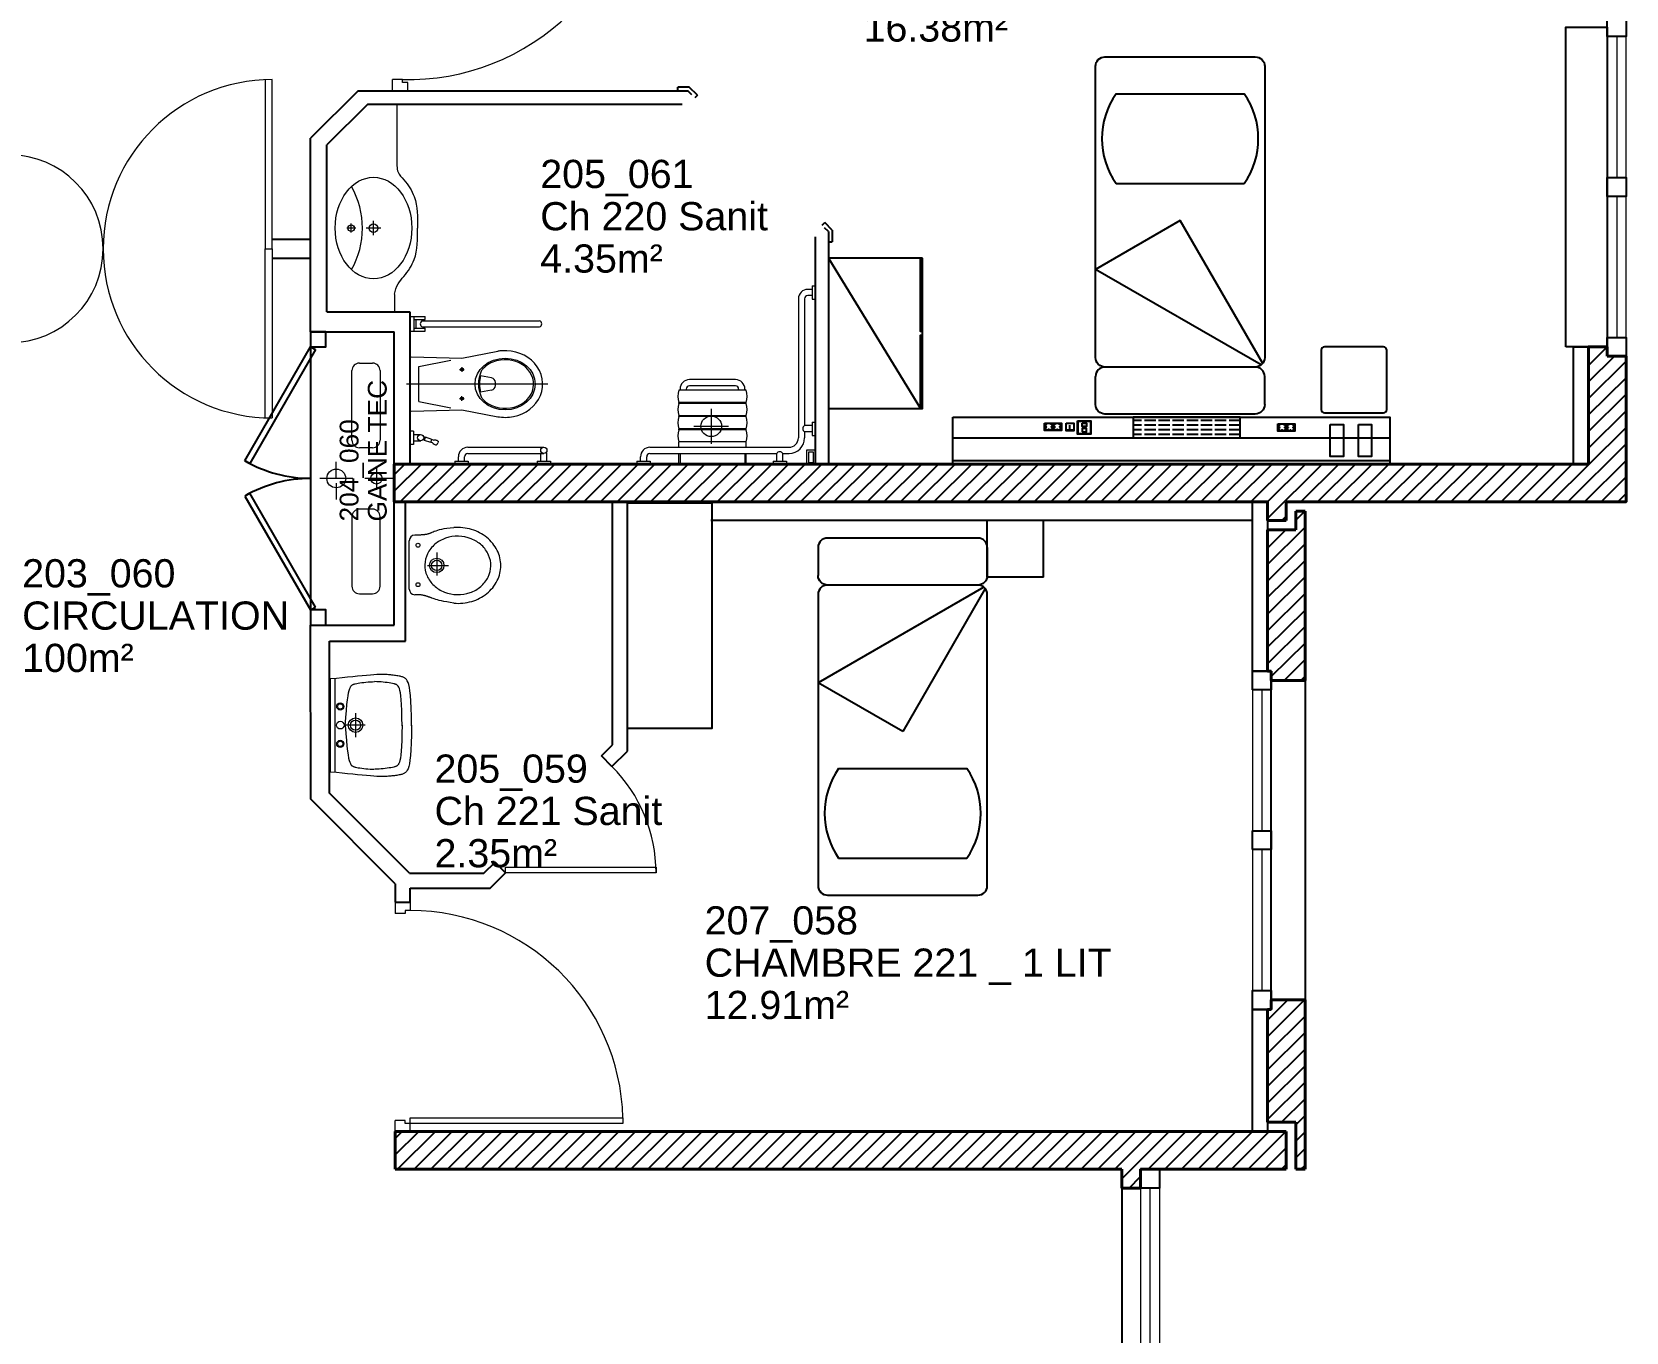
# Model space of a CAD drawing. Header units: millimetres. Extents: x -11 to 211, y -5 to 120.
# Drawn here: x 202.37 to 210.85, y 55.4 to 62.32 of the extents above; entities that cross this region are included whole.
import ezdxf

# ---------------------------------------------------------------- set-up
doc = ezdxf.new("R2010")
doc.units = ezdxf.units.MM
doc.header["$LTSCALE"] = 0.1
doc.header["$MEASUREMENT"] = 0
doc.linetypes.add('CONTINU', pattern=[0])
doc.layers.get('0').update_dxf_attribs({"linetype": 'CONTINUOUS'})
for name, color, linetype in [('400 Lits', 150, 'CONTINUOUS'), ('A_AGENC', 204, 'CONTINUOUS'), ('A_EQMP', 142, 'CONTINUOUS'), ('A_Etiqu_Gaine', 8, 'CONTINUOUS'), ('A_Etiqu_Gaine_ancien', 8, 'CONTINUOUS'), ('A_Etiqu_Gaine_code', 8, 'CONTINUOUS'), ('A_Etiqu_Local', 8, 'CONTINUOUS'), ('A_HACH_STRUC', 7, 'CONTINUOUS'), ('A_MUR_CLOIS', 7, 'CONTINU'), ('A_MURS_ALÈG', 7, 'CONTINU'), ('A_MURS_CLOI', 7, 'CONTINUOUS')]:
    doc.layers.add(name, color=color, linetype=linetype)
for name, color, linetype, lineweight in [('A_CHASS', 4, 'CONTINU', 0), ('A_MURS_STRU', 7, 'CONTINU', 40), ('A_PORT', 8, 'CONTINUOUS', 0), ('A_PORTE', 8, 'CONTINU', 0), ('A_SANI', 5, 'CONTINU', 0)]:
    doc.layers.add(name, color=color, linetype=linetype, lineweight=lineweight)
doc.styles.add('Attribut', font='arial.ttf')

# ---------------------------------------------------------------- blocks, each defined once
blk = doc.blocks.new('BROCA2-G918')
at = {"layer": '400 Lits', "linetype": 'Continuous'}
for p, q in [((63.799885, 15.704544), (63.349888, 15.444733)), ((64.238998, 14.94397), (63.799885, 15.704544)), ((64.231033, 14.936005), (63.349888, 15.444733)), ((63.349888, 14.725121), (63.349888, 14.875114)), ((64.19989, 14.925117), (63.399891, 14.925117)), ((64.249893, 14.725121), (64.249893, 14.875114))]:
    blk.add_line(p, q, dxfattribs=at)
for points in [[(63.349888, 14.974846), (63.349888, 16.525116, -0.414214), (63.399891, 16.575116), (64.19989, 16.575119, -0.414214), (64.24989, 16.525116), (64.249893, 14.974846)], [(64.249893, 14.975121, -0.414213), (64.19989, 14.925121), (63.399891, 14.925117, -0.414214), (63.349891, 14.975121)], [(64.249893, 14.875114, 0.414213), (64.19989, 14.925114), (63.399891, 14.925117, 0.414214), (63.349891, 14.875114)], [(64.249893, 14.725121, -0.414213), (64.19989, 14.675121), (63.399891, 14.675117, -0.414214), (63.349891, 14.725121)]]:
    blk.add_lwpolyline(points, format="xyb", dxfattribs=at)
blk = doc.blocks.new('BROCA2-G921')
at = {"layer": '400 Lits', "linetype": 'Continuous'}
for p, q in [((63.459099, 16.378384), (64.140678, 16.378384)), ((63.459099, 15.901279), (64.140678, 15.901279))]:
    blk.add_line(p, q, dxfattribs=at)
for start, end in [(145.007771, 214.992539), (325.007913, 34.991933)]:
    blk.add_arc((63.799889, 16.139832), 0.415985, start, end, dxfattribs=at)
blk = doc.blocks.new('BROCA2-G1075')
at = {"layer": '400 Lits', "linetype": 'Continuous'}
for p, q in [((61.599888, 14.225132), (61.599888, 14.075138)), ((62.499889, 14.225132), (62.499889, 14.075138)), ((62.481033, 14.014248), (61.599888, 13.50552)), ((62.44989, 14.025135), (61.649887, 14.025135)), ((62.489002, 14.006283), (62.049889, 13.245708)), ((62.049889, 13.245708), (61.599888, 13.50552))]:
    blk.add_line(p, q, dxfattribs=at)
for points in [[(62.499889, 14.225132, 0.414214), (62.44989, 14.275132), (61.649887, 14.275135, 0.414214), (61.599887, 14.225132)], [(62.499889, 14.075138, -0.414213), (62.44989, 14.025138), (61.649887, 14.025135, -0.414214), (61.599887, 14.075138)], [(62.499889, 13.975132, 0.414214), (62.44989, 14.025132), (61.649887, 14.025135, 0.414214), (61.599887, 13.975132)], [(61.599888, 13.975407), (61.599888, 12.425137, 0.414214), (61.649887, 12.375137), (62.44989, 12.375134, 0.414213), (62.49989, 12.425137), (62.499889, 13.975407)]]:
    blk.add_lwpolyline(points, format="xyb", dxfattribs=at)
blk = doc.blocks.new('BROCA2-G1076')
at = {"layer": '400 Lits', "linetype": 'Continuous'}
for p, q in [((61.709099, 13.048973), (62.390678, 13.048973)), ((61.709099, 12.571869), (62.390678, 12.571869))]:
    blk.add_line(p, q, dxfattribs=at)
for start, end in [(145.007771, 214.992539), (325.007913, 34.991933)]:
    blk.add_arc((62.049889, 12.810421), 0.415985, start, end, dxfattribs=at)
blk = doc.blocks.new('A_Etiqu_Local')
at = {"style": 'Attribut', "flags": 1}
for tag, p in [('CODE_HOPITAL', (-0.4463, 1.632)), ('CODE_SITE', (-0.4463, 1.407)), ('CODE_BATIMENT', (-0.4463, 1.182)), ('CODE_SECTEUR', (-0.4463, 0.957)), ('CODE_ETAGE', (-0.4463, 0.732)), ('NOM_NORMALISE', (-0.4463, -0.843)), ('SECTEUR_ACTIVITE', (-0.4463, -1.068)), ('SOUS_SECTEUR_ACTIVITE', (-0.4463, -1.293)), ('VOLUME', (-0.4463, -1.518)), ('SERVICE', (-0.4463, -1.743)), ('CODE_UG', (-0.4463, -1.968)), ('CODE_UA', (-0.4463, -2.193)), ('CODE_POLE', (-0.4463, -2.418)), ('OCCUPANT_EXTERNE', (-0.4463, -2.643)), ('DISPONIBILITE', (-0.4463, -2.868)), ('ACCES_HANDICAPES', (-0.4463, -3.093)), ('NATURE_SOL', (-0.4463, -3.318)), ('RISQUE_LABORATOIRE', (-0.4463, -3.543)), ('AMIANTE', (-0.4463, -3.768))]:
    blk.add_attdef(tag, p, '', height=0.15, dxfattribs=at)
at = {"layer": 'A_Etiqu_Local', "style": 'Attribut'}
for tag, p in [('CODE_PIECE', (-0.4463, 0.282)), ('NOM_USAGE', (-0.4463, 0.057)), ('SURFACE', (-0.4463, -0.168))]:
    blk.add_attdef(tag, p, '', height=0.15, dxfattribs=at)
blk = doc.blocks.new('A_Etiqu_Gaine')
at = {"style": 'Attribut', "flags": 1}
for tag, p in [('CODE_HOPITAL', (-0.4323, 0.8651)), ('CODE_SITE', (-0.4323, 0.7151)), ('CODE_BATIMENT', (-0.4323, 0.5651)), ('CODE_SECTEUR', (-0.4323, 0.4151)), ('CODE_ETAGE', (-0.4323, 0.2651)), ('NOM_NORMALISE', (-0.4323, -0.3349)), ('SECTEUR_ACTIVITE', (-0.4323, -0.4849)), ('SOUS_SECTEUR_ACTIVITE', (-0.4323, -0.6349)), ('SURFACE', (-0.4323, -0.7849)), ('CODE_UG', (-0.4323, -0.9349)), ('CODE_POLE', (-0.4323, -1.0849)), ('AMIANTE', (-0.4323, -1.2349))]:
    blk.add_attdef(tag, p, '', height=0.1, dxfattribs=at)
at = {"layer": 'A_Etiqu_Gaine', "style": 'Attribut'}
blk.add_attdef('NOM_USAGE', (-0.4323, -0.1849), '', height=0.1, dxfattribs=at)
at = {"layer": 'A_Etiqu_Gaine_ancien', "style": 'Attribut'}
blk.add_attdef('CODE_PIECE_ANCIEN', (-0.4323, 0.1151), '', height=0.1, dxfattribs=at)
at = {"layer": 'A_Etiqu_Gaine_code', "style": 'Attribut'}
blk.add_attdef('CODE_PIECE', (-0.4323, -0.0349), '', height=0.1, dxfattribs=at)

msp = doc.modelspace()

# ---------------------------------------------------------------- hatches: boundary and pattern name
at = {"layer": 'A_EQMP'}
h = msp.add_hatch(dxfattribs=at)
h.set_pattern_fill('ACAD_ISO02W100', color=8, scale=0.005, style=0)
h.set_pattern_definition([(360, (205.136093, 60.605956), (-3e-18, -0.025), [0.06, -0.015])])
h.paths.add_polyline_path([(208.7956, 60.1618), (208.2256, 60.1618), (208.2256, 60.2718), (208.7956, 60.2718)])
at = {"layer": 'A_HACH_STRUC'}
h = msp.add_hatch(dxfattribs=at)
h.set_pattern_fill('ANSI31', color=8, scale=0.5, angle=359.76959, style=0)
h.set_pattern_definition([(44.7696, (204.31449, 59.721655), (-0.0440161, 0.04437154), [])])
h.paths.add_polyline_path([(204.2941, 60.0213), (204.2941, 59.8213), (208.9409, 59.8213), (208.941, 59.7191), (209.0409, 59.7217), (209.0409, 59.8213), (210.8491, 59.8213), (210.8491, 60.5962), (210.7491, 60.5962), (210.7491, 60.6461), (210.6491, 60.6461), (210.6491, 60.0213)])
h = msp.add_hatch(dxfattribs=at)
h.set_pattern_fill('ANSI31', color=8, scale=0.5, angle=359.76959, style=0)
h.set_pattern_definition([(44.7696, (208.940946, 58.8713), (-0.044016, 0.0443715), [])])
h.paths.add_polyline_path([(209.1409, 59.4785), (209.1409, 59.7717), (209.0909, 59.7717), (209.0909, 59.6717), (208.9409, 59.6717), (208.9409, 58.9213), (208.961, 58.9213), (208.961, 58.8713), (209.1409, 58.8713)])
h = msp.add_hatch(dxfattribs=at)
h.set_pattern_fill('ANSI31', color=8, scale=0.5, angle=359.76959, style=0)
h.set_pattern_definition([(44.7696, (208.940946, 56.27093), (-0.044016, 0.0443715), [])])
h.paths.add_polyline_path([(209.1409, 57.1713), (208.961, 57.1713), (208.961, 57.1213), (208.9409, 57.1213), (208.9409, 56.5209), (209.0909, 56.5209), (209.0909, 56.2709), (209.1409, 56.2709), (209.1409, 56.7141)])
h = msp.add_hatch(dxfattribs=at)
h.set_pattern_fill('ANSI31', color=8, scale=0.5, angle=359.76959, style=0)
h.set_pattern_definition([(44.7696, (204.299546, 56.170927), (-0.0440161, 0.04437154), [])])
h.paths.add_polyline_path([(209.0409, 56.4709), (204.2995, 56.4709), (204.2995, 56.2709), (208.1655, 56.2709), (208.1655, 56.1709), (208.2655, 56.1709), (208.2655, 56.2709), (208.3655, 56.2709), (209.0409, 56.2709)])

# ---------------------------------------------------------------- linework, layer by layer
at = {"layer": 'A_AGENC', "color": 8, "linetype": 'Continuous'}
for p, q in [((203.4995, 60.0397), (203.8495, 60.6459)), ((203.8755, 60.6309), (203.5255, 60.0247)), ((203.8495, 60.6459), (203.8495, 59.2459)), ((203.8495, 60.6459), (203.8755, 60.6309)), ((203.5255, 60.0247), (203.4995, 60.0397)), ((203.5255, 59.8671), (203.4995, 59.8521)), ((203.4995, 59.8521), (203.8495, 59.2459)), ((203.8755, 59.2609), (203.5255, 59.8671)), ((203.8495, 59.2459), (203.8755, 59.2609))]:
    msp.add_line(p, q, dxfattribs=at)
for points in [[(203.8495, 60.6459), (203.9295, 60.6459), (203.9295, 60.7259), (203.8495, 60.7259)], [(203.8495, 59.1659), (203.9295, 59.1659), (203.9295, 59.2459), (203.8495, 59.2459)]]:
    msp.add_lwpolyline(points, close=True, dxfattribs=at)
for centre, start, end in [((203.8495, 60.6459), 239.99998, 269.99997), ((203.8495, 59.2459), 89.99999, 119.99999)]:
    msp.add_arc(centre, 0.7, start, end, dxfattribs=at)
at = {"layer": 'A_CHASS', "color": 8, "linetype": 'Continuous'}
for p, q in [((210.7491, 62.2962), (210.7491, 60.6962)), ((210.7991, 62.2962), (210.7991, 61.5462)), ((210.8491, 60.6962), (210.8491, 62.2962)), ((210.7991, 61.4462), (210.7991, 60.6962)), ((208.861, 58.8213), (208.8609, 57.2213)), ((208.9109, 58.8213), (208.9109, 58.0713)), ((208.961, 57.2213), (208.961, 58.8213)), ((208.9109, 57.9713), (208.9109, 57.2213)), ((208.2655, 56.1709), (208.2655, 54.6709)), ((208.3155, 56.1709), (208.3155, 54.7709)), ((208.3655, 56.1709), (208.3655, 54.7709))]:
    msp.add_line(p, q, dxfattribs=at)
at = {"layer": 'A_EQMP', "color": 8}
for p, q in [((206.6051, 61.1178), (207.0951, 60.3178)), ((207.7993, 60.2002), (207.7993, 60.2402)), ((209.0411, 60.1968), (209.0411, 60.2368)), ((207.2667, 60.1618), (209.5923, 60.1618)), ((207.8733, 60.2051), (207.9067, 60.2051)), ((207.2667, 60.0417), (209.5923, 60.0417))]:
    msp.add_line(p, q, dxfattribs=at)
at = {"layer": 'A_EQMP', "color": 8, "linetype": 'Continuous'}
for p, q in [((208.861, 59.7213), (205.9795, 59.7213)), ((207.4494, 59.4212), (207.4494, 59.7213)), ((207.7494, 59.4212), (207.7494, 59.7213)), ((207.7494, 59.4212), (207.4494, 59.4212))]:
    msp.add_line(p, q, dxfattribs=at)
at = {"layer": 'A_EQMP', "color": 8}
for points in [[(207.1051, 61.1178), (206.6051, 61.1178), (206.6051, 60.3178), (207.1051, 60.3178)], [(207.2667, 60.2713), (209.5923, 60.2713), (209.5923, 60.0213), (207.2667, 60.0213)], [(207.7543, 60.2402), (207.8443, 60.2402), (207.8443, 60.2002), (207.7543, 60.2002)], [(207.8695, 60.2394), (207.9095, 60.2394), (207.9095, 60.1994), (207.8695, 60.1994)], [(207.9306, 60.2518), (208.0006, 60.2518), (208.0006, 60.1818), (207.9306, 60.1818)], [(207.9326, 60.2498), (207.9986, 60.2498), (207.9986, 60.1838), (207.9326, 60.1838)], [(207.9543, 60.2396), (207.977, 60.2396), (207.977, 60.2223), (207.9543, 60.2223)], [(208.9961, 60.2368), (209.0861, 60.2368), (209.0861, 60.1968), (208.9961, 60.1968)], [(209.2751, 60.2318), (209.3451, 60.2318), (209.3451, 60.0618), (209.2751, 60.0618)], [(209.4251, 60.2318), (209.4951, 60.2318), (209.4951, 60.0618), (209.4251, 60.0618)], [(207.9543, 60.194), (207.977, 60.194), (207.977, 60.2113), (207.9543, 60.2113)]]:
    msp.add_lwpolyline(points, close=True, dxfattribs=at)
for points in [[(207.1051, 60.7278), (207.0951, 60.7278), (207.0951, 61.1178)], [(207.0951, 60.3178), (207.0951, 60.7078), (207.1051, 60.7078)], [(207.8893, 60.2051), (207.8893, 60.2299)], [(208.7956, 60.1618), (208.7956, 60.2718), (208.2256, 60.2718), (208.2256, 60.1618)]]:
    msp.add_lwpolyline(points, dxfattribs=at)
msp.add_lwpolyline([(209.2437, 60.2951), (209.5584, 60.2951, 0.414214), (209.576, 60.3127), (209.576, 60.6275, 0.414214), (209.5584, 60.6451), (209.2437, 60.6451, 0.414214), (209.226, 60.6275), (209.226, 60.3127, 0.414214)], format="xyb", close=True, dxfattribs=at)
at = {"layer": 'A_EQMP', "color": 8, "linetype": 'Continuous'}
msp.add_lwpolyline([(205.5349, 59.8159), (205.9849, 59.8159), (205.9849, 58.6159), (205.5349, 58.6159)], close=True, dxfattribs=at)
at = {"layer": 'A_EQMP', "color": 8}
for centre, radius in [((207.7768, 60.2202), 0.02), ((207.8218, 60.2202), 0.02), ((209.0186, 60.2168), 0.02), ((209.0636, 60.2168), 0.02), ((207.7651, 60.2202), 0.000725), ((207.7766, 60.2067), 0.000725), ((207.7902, 60.2202), 0.000725), ((207.8101, 60.2202), 0.000725), ((207.8216, 60.2067), 0.000725), ((207.8352, 60.2202), 0.000725), ((209.0068, 60.2168), 0.000725), ((209.0183, 60.2033), 0.000725), ((209.032, 60.2168), 0.000725), ((209.0518, 60.2168), 0.000725), ((209.0633, 60.2033), 0.000725), ((209.077, 60.2168), 0.000725)]:
    msp.add_circle(centre, radius, dxfattribs=at)
at = {"layer": 'A_MUR_CLOIS', "color": 8, "linetype": 'Continuous'}
for p, q in [((205.8643, 62.0275), (205.8025, 62.0275)), ((205.8025, 62.0075), (205.8025, 62.0275)), ((205.908, 61.9838), (205.8643, 62.0275)), ((204.1018, 62.0075), (203.8495, 61.7552)), ((204.1532, 61.9375), (203.9364, 61.7207)), ((204.1018, 62.0075), (205.856, 62.0075)), ((204.1532, 61.9375), (205.827, 61.9375)), ((205.8769, 61.9867), (205.856, 62.0075)), ((205.908, 61.9838), (205.8939, 61.9696)), ((203.8495, 60.7259), (203.8495, 61.7552)), ((203.9364, 60.8315), (203.9364, 61.7207)), ((206.5709, 61.2926), (206.585, 61.3068)), ((206.6048, 61.2587), (206.584, 61.2796)), ((206.6248, 61.267), (206.585, 61.3068)), ((206.6048, 61.2587), (206.6048, 60.0213)), ((206.6248, 61.267), (206.6248, 61.2052)), ((206.5348, 61.2304), (206.5348, 60.0213)), ((206.6048, 61.2052), (206.6248, 61.2052)), ((203.9364, 60.8315), (204.3795, 60.8315)), ((203.8495, 60.7259), (204.2941, 60.7259)), ((204.2941, 59.1659), (204.2941, 60.7259)), ((204.3545, 59.0805), (204.3545, 59.8213)), ((205.4549, 58.5287), (205.4549, 59.8159)), ((205.5349, 58.4955), (205.5349, 59.8159)), ((203.8498, 58.2391), (203.8495, 59.1659)), ((203.8495, 59.1659), (204.2941, 59.1659)), ((203.9495, 59.0805), (204.3545, 59.0805)), ((203.9498, 58.2709), (203.9495, 59.0805)), ((205.3962, 58.47), (205.4549, 58.5287)), ((205.4528, 58.4134), (205.3962, 58.47)), ((205.4528, 58.4134), (205.5349, 58.4955)), ((204.2998, 57.7891), (203.8498, 58.2391)), ((204.3752, 57.8455), (203.9498, 58.2709)), ((204.7718, 57.8455), (204.8305, 57.9043)), ((204.8871, 57.8477), (204.8305, 57.9043)), ((204.3752, 57.8455), (204.7718, 57.8455)), ((204.8049, 57.7655), (204.8871, 57.8477)), ((204.3795, 57.7655), (204.8049, 57.7655))]:
    msp.add_line(p, q, dxfattribs=at)
at = {"layer": 'A_MUR_CLOIS', "color": 8}
for p, q in [((204.2998, 57.7891), (204.2995, 57.6907)), ((204.2995, 57.6907), (204.3795, 57.6907)), ((204.3795, 57.6907), (204.3795, 57.7655))]:
    msp.add_line(p, q, dxfattribs=at)
at = {"layer": 'A_MUR_CLOIS', "color": 8, "linetype": 'Continuous'}
for points in [[(210.7491, 62.2962), (210.7491, 62.3962), (210.8491, 62.3962), (210.8491, 62.2962)], [(210.7491, 61.4462), (210.7491, 61.5462), (210.8491, 61.5462), (210.8491, 61.4462)], [(210.7491, 60.5962), (210.7491, 60.6962), (210.8491, 60.6962), (210.8491, 60.5962)], [(208.861, 58.8213), (208.861, 58.9213), (208.961, 58.9213), (208.961, 58.8213)], [(208.861, 57.9713), (208.861, 58.0713), (208.961, 58.0713), (208.961, 57.9713)], [(208.8609, 57.1213), (208.8609, 57.2213), (208.961, 57.2213), (208.961, 57.1213)], [(208.2655, 56.1709), (208.2655, 56.2709), (208.3655, 56.2709), (208.3655, 56.1709)]]:
    msp.add_lwpolyline(points, close=True, dxfattribs=at)
msp.add_lwpolyline([(206.5348, 60.021), (204.3795, 60.0213), (204.3795, 60.8304)], dxfattribs=at)
at = {"layer": 'A_MUR_CLOIS', "color": 8}
for points in [[(210.5691, 60.6461), (210.6491, 60.6461), (210.6491, 60.0216), (210.5691, 60.0216)], [(208.861, 59.8213), (208.9409, 59.8213), (208.9409, 58.9213), (208.861, 58.9213)], [(208.861, 56.4709), (208.861, 57.1213), (208.9409, 57.1213), (208.9409, 56.4709)]]:
    msp.add_lwpolyline(points, close=True, dxfattribs=at)
at = {"layer": 'A_MURS_ALÈG', "color": 8, "ltscale": 200}
msp.add_line((208.1655, 56.1709), (208.1655, 54.7709), dxfattribs=at)
for points in [[(210.5291, 60.6462), (210.5291, 62.3462), (210.7491, 62.3462), (210.7491, 60.6462)], [(208.961, 57.1713), (208.961, 58.8713), (209.1409, 58.8713), (209.1409, 57.1713)]]:
    msp.add_lwpolyline(points, close=True, dxfattribs=at)
at = {"layer": 'A_MURS_CLOI', "color": 8}
for p, q in [((203.8499, 61.2161), (203.6453, 61.216)), ((203.8499, 61.1161), (203.6453, 61.1161))]:
    msp.add_line(p, q, dxfattribs=at)
at = {"layer": 'A_MURS_STRU', "color": 8}
for p, q in [((210.7491, 60.5962), (210.7491, 60.6461)), ((210.8491, 60.5962), (210.7491, 60.5962)), ((204.2941, 60.0213), (204.2941, 59.8213)), ((204.2941, 60.0213), (210.6491, 60.0213)), ((208.9409, 58.9213), (208.961, 58.9213)), ((208.961, 58.9213), (208.961, 58.8713)), ((208.9409, 57.1213), (208.961, 57.1213)), ((208.961, 57.1213), (208.961, 57.1713)), ((208.1655, 56.2709), (208.1655, 56.1709))]:
    msp.add_line(p, q, dxfattribs=at)
at = {"layer": 'A_MURS_STRU', "color": 8, "linetype": 'Continuous'}
for p, q in [((208.9409, 59.7217), (208.9409, 59.8213)), ((209.0409, 59.7217), (209.0409, 59.8213)), ((209.0409, 59.7217), (208.9409, 59.7217)), ((209.0909, 59.7717), (209.1409, 59.7717)), ((209.0909, 59.6717), (209.0909, 59.7717)), ((209.0909, 59.6717), (208.9409, 59.6717)), ((208.9409, 58.9213), (208.9409, 59.6717)), ((208.9409, 57.1213), (208.9409, 56.5209)), ((209.1409, 57.1713), (209.1409, 56.2709)), ((209.0909, 56.5209), (208.9409, 56.5209)), ((209.0909, 56.5209), (209.0909, 56.2709)), ((204.2995, 56.4709), (209.0409, 56.4709)), ((204.2995, 56.4709), (204.2995, 56.2709)), ((209.0409, 56.2709), (209.0409, 56.4709)), ((204.2995, 56.2709), (208.1655, 56.2709)), ((208.2655, 56.1709), (208.2655, 56.2709)), ((208.2655, 56.2709), (209.0409, 56.2709)), ((209.0909, 56.2709), (209.1409, 56.2709)), ((208.1655, 56.1709), (208.2655, 56.1709))]:
    msp.add_line(p, q, dxfattribs=at)
for points in [[(210.8491, 60.5962), (210.8491, 59.8213), (209.0409, 59.8213)], [(210.7491, 60.6461), (210.6491, 60.6461), (210.6491, 60.0213)], [(208.9409, 59.8213), (204.2941, 59.8213)], [(209.1409, 59.7717), (209.1409, 58.8713), (208.961, 58.8713)], [(209.1409, 57.1713), (208.961, 57.1713)]]:
    msp.add_lwpolyline(points, dxfattribs=at)
at = {"layer": 'A_PORT', "color": 8}
for p, q in [((203.6067, 62.0673), (203.6067, 61.1673)), ((203.6453, 61.1673), (203.6453, 62.0673)), ((203.6067, 60.2673), (203.6067, 61.1673)), ((203.6067, 61.1673), (203.6453, 61.1673)), ((203.6453, 61.1673), (203.6453, 60.2673))]:
    msp.add_line(p, q, dxfattribs=at)
for centre, radius, start, end in [((203.6453, 61.1673), 0.9, 90, 179.99999), ((202.2453, 61.1673), 0.5, 0.00001, 90), ((202.2453, 61.1673), 0.5, 270, 359.99999), ((203.6453, 61.1673), 0.9, 180.00001, 270)]:
    msp.add_arc(centre, radius, start, end, dxfattribs=at)
at = {"layer": 'A_PORTE', "color": 8, "linetype": 'Continuous'}
for p, q in [((204.3379, 62.0674), (204.2857, 62.0674)), ((204.2857, 62.0075), (204.2857, 62.0674)), ((204.3379, 62.0514), (204.3379, 62.0674)), ((204.3657, 62.0514), (204.3379, 62.0514)), ((204.3657, 62.0075), (204.3657, 62.0514)), ((204.286, 62.0075), (204.3657, 62.0075)), ((204.2995, 57.6907), (204.3795, 57.6907)), ((204.2995, 57.6907), (204.2995, 57.6308)), ((204.3795, 57.6907), (204.3795, 57.6468)), ((204.3518, 57.6308), (204.2995, 57.6308)), ((204.3795, 57.6468), (204.3518, 57.6468)), ((204.3518, 57.6468), (204.3518, 57.6308)), ((204.3518, 56.5308), (204.2995, 56.5308)), ((204.2995, 56.4709), (204.2995, 56.5308)), ((204.3518, 56.5148), (204.3518, 56.5308)), ((205.5111, 56.5148), (204.3518, 56.5148)), ((204.3795, 56.5448), (205.5111, 56.5448)), ((204.3795, 56.4709), (204.3795, 56.5448)), ((205.5111, 56.5448), (205.5111, 56.5148)), ((204.2995, 56.4709), (204.3795, 56.4709))]:
    msp.add_line(p, q, dxfattribs=at)
msp.add_lwpolyline([(204.8871, 57.8777), (205.6871, 57.8777), (205.6871, 57.8477), (204.8871, 57.8477)], close=True, dxfattribs=at)
at = {"layer": 'A_PORTE', "color": 8}
for centre, radius, start, end in [((204.3657, 63.297), 1.23, 268.70574, 0), ((204.3795, 56.5148), 1.132, 1.51862, 90)]:
    msp.add_arc(centre, radius, start, end, dxfattribs=at)
at = {"layer": 'A_PORTE', "color": 8, "linetype": 'Continuous'}
msp.add_arc((204.8871, 57.8477), 0.8, 0.00002, 45.00004, dxfattribs=at)
at = {"layer": 'A_SANI', "color": 8}
for p, q in [((204.308, 61.9375), (204.308, 61.6087)), ((204.0896, 61.2776), (204.0418, 61.2776)), ((204.0657, 61.2537), (204.0657, 61.3015)), ((204.2222, 61.2776), (204.1457, 61.2776)), ((204.184, 61.2393), (204.184, 61.3158)), ((206.518, 60.9515), (206.4948, 60.9515)), ((206.518, 60.9185), (206.4948, 60.9185)), ((206.518, 60.9703), (206.5348, 60.9703)), ((206.518, 60.9703), (206.518, 60.8996)), ((206.4448, 60.9015), (206.4448, 60.1613)), ((206.4778, 60.9015), (206.4778, 60.2268)), ((206.518, 60.8996), (206.5348, 60.8996)), ((204.3795, 60.8069), (204.459, 60.8069)), ((204.4006, 60.7289), (204.4006, 60.8069)), ((204.4006, 60.7911), (204.459, 60.7911)), ((204.4006, 60.7448), (204.459, 60.7448)), ((204.4116, 60.7448), (204.4116, 60.7911)), ((204.4515, 60.7844), (204.4515, 60.7911)), ((204.4515, 60.7448), (204.4515, 60.7514)), ((204.459, 60.7911), (204.459, 60.8069)), ((204.459, 60.7289), (204.459, 60.7448)), ((204.3795, 60.7289), (204.459, 60.7289)), ((204.3842, 60.593), (204.6542, 60.5855)), ((204.4249, 60.5412), (204.5948, 60.5754)), ((204.6542, 60.5855), (204.8447, 60.622)), ((204.4249, 60.3549), (204.4249, 60.5412)), ((204.6422, 60.5255), (204.6662, 60.5255)), ((204.6542, 60.5375), (204.6542, 60.5135)), ((204.8116, 60.4812), (204.7535, 60.4909)), ((205.112, 60.448), (204.3598, 60.448)), ((204.8116, 60.4149), (204.7533, 60.4052)), ((204.8325, 60.4396), (204.8325, 60.4565)), ((204.4249, 60.3549), (204.5948, 60.3207)), ((204.6422, 60.3705), (204.6662, 60.3705)), ((204.6542, 60.3585), (204.6542, 60.3825)), ((205.9809, 60.3152), (205.9809, 60.1306)), ((204.3842, 60.303), (204.6542, 60.3105)), ((204.6542, 60.3105), (204.8447, 60.2741)), ((206.518, 60.2456), (206.518, 60.1749)), ((206.518, 60.2456), (206.5348, 60.2456)), ((206.5348, 60.2456), (206.5348, 60.1749)), ((204.3963, 60.1977), (204.3795, 60.1977)), ((204.3795, 60.127), (204.3795, 60.1977)), ((204.3963, 60.1977), (204.3963, 60.127)), ((204.3963, 60.1788), (204.4344, 60.1788)), ((204.3963, 60.1458), (204.4365, 60.1458)), ((204.4559, 60.1485), (204.4468, 60.1514)), ((204.4606, 60.1634), (204.4503, 60.1667)), ((204.4555, 60.1473), (204.461, 60.1645)), ((204.4895, 60.1364), (204.4555, 60.1473)), ((204.495, 60.1536), (204.461, 60.1645)), ((204.4895, 60.1364), (204.495, 60.1536)), ((204.5025, 60.15), (204.4946, 60.1525)), ((205.8887, 60.2229), (206.0732, 60.2229)), ((206.518, 60.2268), (206.4778, 60.2268)), ((206.4778, 60.1938), (206.4778, 60.1613)), ((206.518, 60.1938), (206.4778, 60.1938)), ((206.518, 60.1749), (206.5348, 60.1749)), ((204.3963, 60.127), (204.3795, 60.127)), ((204.4977, 60.1351), (204.4899, 60.1376)), ((204.6355, 60.0379), (204.6355, 60.0612)), ((204.6685, 60.0379), (204.6685, 60.0612)), ((204.6855, 60.1112), (205.0901, 60.1112)), ((204.6855, 60.0782), (205.0901, 60.0782)), ((205.0736, 60.0379), (205.0736, 60.0782)), ((205.1066, 60.0379), (205.1066, 60.0782)), ((205.6046, 60.038), (205.6046, 60.0613)), ((205.6376, 60.038), (205.6376, 60.0613)), ((205.6546, 60.1113), (206.3948, 60.1113)), ((205.6546, 60.0783), (206.3293, 60.0783)), ((206.3293, 60.038), (206.3293, 60.0783)), ((206.3623, 60.038), (206.3623, 60.0783)), ((206.3623, 60.0783), (206.3948, 60.0783)), ((206.5348, 60.0963), (206.4879, 60.0963)), ((206.4879, 60.0963), (206.4879, 60.0213)), ((206.5248, 60.0863), (206.4979, 60.0863)), ((206.4979, 60.0863), (206.4979, 60.0313)), ((206.5248, 60.0313), (206.5248, 60.0863)), ((206.5348, 60.0213), (206.5348, 60.0963)), ((204.6167, 60.0379), (204.6167, 60.0212)), ((204.6167, 60.0379), (204.6874, 60.0379)), ((204.6874, 60.0379), (204.6874, 60.0212)), ((205.0548, 60.0379), (205.1255, 60.0379)), ((205.0548, 60.0379), (205.0548, 60.0212)), ((205.0548, 60.0212), (205.1255, 60.0212)), ((205.1255, 60.0379), (205.1255, 60.0212)), ((205.5857, 60.038), (205.6564, 60.038)), ((205.5857, 60.038), (205.5857, 60.0213)), ((205.6564, 60.038), (205.6564, 60.0213)), ((206.3104, 60.038), (206.3104, 60.0213)), ((206.3104, 60.038), (206.3811, 60.038)), ((206.3104, 60.0213), (206.3811, 60.0213)), ((206.3811, 60.038), (206.3811, 60.0213)), ((206.4979, 60.0313), (206.5248, 60.0313))]:
    msp.add_line(p, q, dxfattribs=at)
at = {"layer": 'A_SANI', "color": 8, "linetype": 'Continuous'}
for p, q in [((204.2948, 60.9247), (204.2948, 60.8315)), ((204.0691, 60.1492), (204.0691, 60.5192)), ((204.1091, 60.5592), (204.1791, 60.5592)), ((204.2191, 60.5192), (204.2191, 60.1492)), ((204.1791, 60.1092), (204.1091, 60.1092)), ((203.9858, 59.9458), (203.9858, 60.0337)), ((204.1995, 60.0073), (204.1995, 59.8843)), ((204.0736, 59.9458), (203.8979, 59.9458)), ((203.9858, 59.9208), (203.9858, 59.8329)), ((204.2861, 59.9458), (204.138, 59.9458)), ((204.0691, 59.7424), (204.0691, 59.3724)), ((204.1791, 59.7824), (204.1091, 59.7824)), ((204.2191, 59.3724), (204.2191, 59.7424)), ((204.4065, 59.6442), (204.4033, 59.6441)), ((204.3745, 59.3569), (204.3745, 59.6141)), ((204.5202, 59.5515), (204.5202, 59.4294)), ((204.4714, 59.4831), (204.5837, 59.4831)), ((204.1091, 59.3324), (204.1791, 59.3324)), ((204.4065, 59.3268), (204.4033, 59.327)), ((203.9549, 58.3836), (203.9549, 58.8789)), ((203.9798, 58.3836), (203.9798, 58.8789)), ((204.0455, 58.768), (204.0484, 58.7887)), ((204.0484, 58.7887), (204.0514, 58.8052)), ((204.0514, 58.8052), (204.0544, 58.8179)), ((204.0544, 58.8179), (204.0575, 58.8276)), ((204.0575, 58.8276), (204.0607, 58.8349)), ((204.0607, 58.8349), (204.064, 58.8403)), ((204.064, 58.8403), (204.0658, 58.8425)), ((204.0658, 58.8425), (204.0675, 58.8444)), ((204.0675, 58.8444), (204.0694, 58.8461)), ((204.0694, 58.8461), (204.0714, 58.8476)), ((204.0714, 58.8476), (204.0735, 58.8488)), ((204.0735, 58.8488), (204.0758, 58.85)), ((204.0758, 58.85), (204.0782, 58.851)), ((204.0782, 58.851), (204.0809, 58.8519)), ((204.0809, 58.8519), (204.0839, 58.8527)), ((204.0839, 58.8527), (204.0871, 58.8535)), ((204.0871, 58.8535), (204.0944, 58.8551)), ((204.0944, 58.8551), (204.1028, 58.8567)), ((204.1028, 58.8567), (204.112, 58.8582)), ((204.112, 58.8582), (204.1221, 58.8596)), ((204.1221, 58.8596), (204.1327, 58.8609)), ((204.1327, 58.8609), (204.1438, 58.862)), ((204.1438, 58.862), (204.1552, 58.863)), ((204.1552, 58.863), (204.1667, 58.8639)), ((204.1667, 58.8639), (204.1782, 58.8645)), ((204.1782, 58.8645), (204.1896, 58.8649)), ((204.2009, 58.8645), (204.1895, 58.8649)), ((204.2124, 58.8639), (204.2009, 58.8645)), ((204.2239, 58.863), (204.2124, 58.8639)), ((204.2353, 58.862), (204.2239, 58.863)), ((204.2464, 58.8609), (204.2353, 58.862)), ((204.257, 58.8596), (204.2464, 58.8609)), ((204.267, 58.8582), (204.257, 58.8596)), ((204.2763, 58.8567), (204.267, 58.8582)), ((204.2847, 58.8551), (204.2763, 58.8567)), ((204.292, 58.8535), (204.2847, 58.8551)), ((204.2952, 58.8527), (204.292, 58.8535)), ((204.2981, 58.8519), (204.2952, 58.8527)), ((204.3008, 58.851), (204.2981, 58.8519)), ((204.3033, 58.85), (204.3008, 58.851)), ((204.3056, 58.8488), (204.3033, 58.85)), ((204.3077, 58.8476), (204.3056, 58.8488)), ((204.3097, 58.8461), (204.3077, 58.8476)), ((204.3115, 58.8444), (204.3097, 58.8461)), ((204.3133, 58.8425), (204.3115, 58.8444)), ((204.315, 58.8403), (204.3133, 58.8425)), ((204.3183, 58.8349), (204.315, 58.8403)), ((204.3215, 58.8276), (204.3183, 58.8349)), ((204.3244, 58.8179), (204.3215, 58.8276)), ((204.3271, 58.8052), (204.3244, 58.8179)), ((204.3295, 58.7887), (204.3271, 58.8052)), ((204.3315, 58.768), (204.3295, 58.7887)), ((204.0367, 58.6741), (204.0397, 58.7113)), ((204.0397, 58.7113), (204.0426, 58.7424)), ((204.0426, 58.7424), (204.0455, 58.768)), ((204.3332, 58.7424), (204.3315, 58.768)), ((204.3345, 58.7113), (204.3332, 58.7424)), ((204.3354, 58.6741), (204.3345, 58.7113)), ((204.0338, 58.6301), (204.0367, 58.6741)), ((204.0338, 58.6335), (204.0367, 58.5895)), ((204.1395, 58.6332), (204.0374, 58.6332)), ((204.0885, 58.6964), (204.0885, 58.57)), ((204.3358, 58.6301), (204.3354, 58.6741)), ((204.3358, 58.6335), (204.3354, 58.5895)), ((204.0367, 58.5895), (204.0397, 58.5523)), ((204.0397, 58.5523), (204.0426, 58.5211)), ((204.3345, 58.5523), (204.3332, 58.5211)), ((204.3354, 58.5895), (204.3345, 58.5523)), ((204.0426, 58.5211), (204.0455, 58.4955)), ((204.0455, 58.4955), (204.0484, 58.4748)), ((204.0484, 58.4748), (204.0514, 58.4584)), ((204.0514, 58.4584), (204.0544, 58.4456)), ((204.3271, 58.4584), (204.3244, 58.4456)), ((204.3295, 58.4748), (204.3271, 58.4584)), ((204.3315, 58.4955), (204.3295, 58.4748)), ((204.3332, 58.5211), (204.3315, 58.4955)), ((204.0544, 58.4456), (204.0575, 58.4359)), ((204.0575, 58.4359), (204.0607, 58.4287)), ((204.0607, 58.4287), (204.064, 58.4232)), ((204.064, 58.4232), (204.0658, 58.421)), ((204.0658, 58.421), (204.0675, 58.4191)), ((204.0675, 58.4191), (204.0694, 58.4174)), ((204.0694, 58.4174), (204.0714, 58.416)), ((204.0714, 58.416), (204.0735, 58.4147)), ((204.0735, 58.4147), (204.0758, 58.4136)), ((204.0758, 58.4136), (204.0782, 58.4126)), ((204.0782, 58.4126), (204.0809, 58.4117)), ((204.0809, 58.4117), (204.0839, 58.4108)), ((204.0839, 58.4108), (204.0871, 58.41)), ((204.0871, 58.41), (204.0944, 58.4085)), ((204.0944, 58.4085), (204.1028, 58.4069)), ((204.1028, 58.4069), (204.112, 58.4054)), ((204.112, 58.4054), (204.1219, 58.404)), ((204.1219, 58.404), (204.1324, 58.4027)), ((204.1324, 58.4027), (204.1433, 58.4015)), ((204.1433, 58.4015), (204.1544, 58.4005)), ((204.1544, 58.4005), (204.1656, 58.3997)), ((204.1656, 58.3997), (204.1766, 58.3991)), ((204.1766, 58.3991), (204.1874, 58.3987)), ((204.2025, 58.3991), (204.1917, 58.3987)), ((204.2135, 58.3997), (204.2025, 58.3991)), ((204.2247, 58.4005), (204.2135, 58.3997)), ((204.2358, 58.4015), (204.2247, 58.4005)), ((204.2466, 58.4027), (204.2358, 58.4015)), ((204.2571, 58.404), (204.2466, 58.4027)), ((204.2671, 58.4054), (204.2571, 58.404)), ((204.2763, 58.4069), (204.2671, 58.4054)), ((204.2847, 58.4085), (204.2763, 58.4069)), ((204.292, 58.41), (204.2847, 58.4085)), ((204.2952, 58.4108), (204.292, 58.41)), ((204.2981, 58.4117), (204.2952, 58.4108)), ((204.3008, 58.4126), (204.2981, 58.4117)), ((204.3033, 58.4136), (204.3008, 58.4126)), ((204.3056, 58.4147), (204.3033, 58.4136)), ((204.3077, 58.416), (204.3056, 58.4147)), ((204.3097, 58.4174), (204.3077, 58.416)), ((204.3115, 58.4191), (204.3097, 58.4174)), ((204.3133, 58.421), (204.3115, 58.4191)), ((204.315, 58.4232), (204.3133, 58.421)), ((204.3183, 58.4287), (204.315, 58.4232)), ((204.3215, 58.4359), (204.3183, 58.4287)), ((204.3244, 58.4456), (204.3215, 58.4359))]:
    msp.add_line(p, q, dxfattribs=at)
at = {"layer": 'A_SANI', "color": 8, "ltscale": 0.5}
for p, q in [((204.4439, 60.7844), (205.0675, 60.7844)), ((204.4439, 60.7514), (205.0675, 60.7514)), ((206.1667, 60.4146), (205.8081, 60.4146)), ((205.8149, 60.4213), (205.8149, 60.4146)), ((205.8479, 60.4213), (205.8479, 60.4146)), ((206.1099, 60.4713), (205.8649, 60.4713)), ((206.1099, 60.4383), (205.8649, 60.4383)), ((206.1269, 60.4213), (206.1269, 60.4146)), ((206.1599, 60.4213), (206.1599, 60.4146)), ((206.1667, 60.3496), (205.8081, 60.3496)), ((205.8081, 60.3446), (205.8081, 60.3496)), ((206.1667, 60.3446), (205.8081, 60.3446)), ((206.1667, 60.3446), (206.1667, 60.3496)), ((206.1667, 60.2796), (205.8081, 60.2796)), ((205.8081, 60.2746), (205.8081, 60.2796)), ((206.1667, 60.2746), (205.8081, 60.2746)), ((206.1667, 60.2746), (206.1667, 60.2796)), ((206.1667, 60.2096), (205.8081, 60.2096)), ((205.8081, 60.2046), (205.8081, 60.2096)), ((206.1667, 60.2046), (205.8081, 60.2046)), ((206.1667, 60.2046), (206.1667, 60.2096)), ((206.1667, 60.1396), (205.8081, 60.1396)), ((205.8081, 60.1113), (205.8081, 60.1396)), ((205.8081, 60.0213), (205.8081, 60.0783)), ((205.8149, 60.0783), (205.8149, 60.0213)), ((206.1599, 60.0783), (206.1599, 60.0213)), ((206.1667, 60.1113), (206.1667, 60.1396)), ((206.1667, 60.0213), (206.1667, 60.0783))]:
    msp.add_line(p, q, dxfattribs=at)
at = {"layer": 'A_SANI', "color": 8, "linetype": 'Continuous'}
for points in [[(204.6106, 59.6833), (204.5912, 59.6816), (204.574, 59.6795), (204.5588, 59.6771), (204.5455, 59.6744), (204.5339, 59.6716), (204.5237, 59.6686), (204.5149, 59.6657), (204.5073, 59.6629), (204.5008, 59.6602), (204.495, 59.6578), (204.495, 59.6578), (204.4924, 59.6567), (204.49, 59.6557), (204.4876, 59.6547), (204.4854, 59.6538), (204.4833, 59.653), (204.4812, 59.6523), (204.4791, 59.6516), (204.4771, 59.6509), (204.475, 59.6503), (204.4729, 59.6497), (204.4729, 59.6497), (204.4708, 59.6492), (204.4686, 59.6487), (204.4664, 59.6482), (204.4642, 59.6478), (204.4619, 59.6474), (204.4596, 59.647), (204.4573, 59.6467), (204.455, 59.6464), (204.4528, 59.6461), (204.4505, 59.6459), (204.4505, 59.6459), (204.4461, 59.6454), (204.4418, 59.6451), (204.4375, 59.6448), (204.4332, 59.6446), (204.4289, 59.6444), (204.4246, 59.6443), (204.4203, 59.6443), (204.4158, 59.6442), (204.4112, 59.6442), (204.4065, 59.6442)], [(204.6106, 59.2829), (204.5912, 59.2858), (204.574, 59.2887), (204.5588, 59.2916), (204.5455, 59.2944), (204.5339, 59.2971), (204.5237, 59.2998), (204.5149, 59.3023), (204.5073, 59.3047), (204.5008, 59.3069), (204.495, 59.3089), (204.495, 59.3089), (204.4924, 59.3099), (204.49, 59.3108), (204.4876, 59.3117), (204.4854, 59.3125), (204.4833, 59.3133), (204.4812, 59.3141), (204.4791, 59.3149), (204.4771, 59.3156), (204.475, 59.3163), (204.4729, 59.3171), (204.4729, 59.3171), (204.4708, 59.3178), (204.4686, 59.3185), (204.4664, 59.3193), (204.4642, 59.32), (204.4619, 59.3206), (204.4596, 59.3213), (204.4573, 59.3219), (204.455, 59.3225), (204.4528, 59.3231), (204.4505, 59.3236), (204.4505, 59.3236), (204.4461, 59.3245), (204.4418, 59.3252), (204.4375, 59.3257), (204.4332, 59.3261), (204.4289, 59.3264), (204.4246, 59.3266), (204.4203, 59.3268), (204.4158, 59.3268), (204.4112, 59.3268), (204.4065, 59.3268)], [(204.3866, 58.6293), (204.3859, 58.6807), (204.3846, 58.7243), (204.3829, 58.7607), (204.3806, 58.7907), (204.378, 58.815), (204.3749, 58.8343), (204.3714, 58.8494), (204.3676, 58.8609), (204.3634, 58.8696), (204.3588, 58.8762), (204.3588, 58.8762), (204.3564, 58.8789), (204.3539, 58.8814), (204.3513, 58.8835), (204.3484, 58.8854), (204.3454, 58.8871), (204.342, 58.8886), (204.3383, 58.8899), (204.3343, 58.8911), (204.3299, 58.8923), (204.325, 58.8933), (204.325, 58.8933), (204.3197, 58.8944), (204.314, 58.8954), (204.3079, 58.8963), (204.3016, 58.8972), (204.2952, 58.8981), (204.2886, 58.8989), (204.2821, 58.8997), (204.2755, 58.9004), (204.2692, 58.901), (204.263, 58.9015), (204.263, 58.9015), (204.2571, 58.902), (204.2513, 58.9024), (204.2457, 58.9027), (204.2402, 58.9029), (204.2345, 58.903), (204.2287, 58.903), (204.2226, 58.903), (204.2163, 58.9028), (204.2095, 58.9025), (204.2021, 58.9021), (204.2021, 58.9021), (204.1858, 58.9011), (204.1672, 58.8996), (204.1465, 58.8978), (204.1239, 58.8957), (204.0995, 58.8933), (204.0733, 58.8907), (204.0457, 58.888), (204.0166, 58.885), (203.9863, 58.882), (203.9549, 58.8789)], [(204.3866, 58.6332), (204.3859, 58.5818), (204.3846, 58.5382), (204.3829, 58.5018), (204.3806, 58.4718), (204.378, 58.4475), (204.3749, 58.4282), (204.3714, 58.4131), (204.3676, 58.4016), (204.3634, 58.3929), (204.3588, 58.3863), (204.3588, 58.3863), (204.3564, 58.3836), (204.3539, 58.3811), (204.3513, 58.379), (204.3484, 58.3771), (204.3454, 58.3754), (204.342, 58.3739), (204.3383, 58.3726), (204.3343, 58.3714), (204.3299, 58.3702), (204.325, 58.3692), (204.325, 58.3692), (204.3197, 58.3681), (204.314, 58.3671), (204.3079, 58.3662), (204.3016, 58.3653), (204.2952, 58.3644), (204.2886, 58.3636), (204.2821, 58.3628), (204.2755, 58.3621), (204.2692, 58.3615), (204.263, 58.361), (204.263, 58.361), (204.2571, 58.3605), (204.2513, 58.3601), (204.2457, 58.3598), (204.2402, 58.3596), (204.2345, 58.3595), (204.2287, 58.3595), (204.2226, 58.3595), (204.2163, 58.3597), (204.2095, 58.36), (204.2021, 58.3604), (204.2021, 58.3604), (204.1858, 58.3614), (204.1672, 58.3629), (204.1465, 58.3647), (204.1239, 58.3668), (204.0995, 58.3692), (204.0733, 58.3718), (204.0457, 58.3745), (204.0166, 58.3775), (203.9863, 58.3805), (203.9549, 58.3836)]]:
    msp.add_lwpolyline(points, dxfattribs=at)
for points in [[(204.7965, 59.5382, 0.102556), (204.7591, 59.5903, 0.093461), (204.7037, 59.6248, 0.177232), (204.5673, 59.6277, 0.093461), (204.5105, 59.5954, 0.102556), (204.471, 59.5449, 0.222727), (204.4686, 59.428, 0.102556), (204.506, 59.3759, 0.093461), (204.5614, 59.3413, 0.177079), (204.6978, 59.3385, 0.093461), (204.7546, 59.3707, 0.102556), (204.7941, 59.4213, 0.222835), (204.7965, 59.5382)], [(204.6113, 59.2822, 0.092772), (204.7063, 59.2915, 0.098236), (204.7864, 59.3331, 0.108258), (204.8421, 59.402, 0.11669), (204.8611, 59.4821, 0.116228), (204.8422, 59.5622, 0.107322), (204.7864, 59.6316, 0.097518), (204.7062, 59.674, 0.092603), (204.6113, 59.6842, 0.094447)]]:
    msp.add_lwpolyline(points, format="xyb", dxfattribs=at)
at = {"layer": 'A_SANI', "color": 8}
for centre, radius in [((204.0657, 61.2776), 0.0175), ((204.184, 61.2776), 0.023), ((204.6542, 60.5255), 0.008), ((204.6542, 60.3705), 0.008), ((205.9809, 60.2229), 0.055), ((204.4344, 60.1623), 0.0165), ((205.0901, 60.0947), 0.0165)]:
    msp.add_circle(centre, radius, dxfattribs=at)
at = {"layer": 'A_SANI', "color": 8, "linetype": 'Continuous'}
for centre, radius in [((203.9858, 59.9458), 0.05), ((204.1995, 59.9458), 0.03), ((204.4206, 59.5905), 0.0105), ((204.5202, 59.4831), 0.0383), ((204.5202, 59.4831), 0.0276), ((204.4206, 59.3806), 0.0105), ((204.007, 58.7327), 0.0189), ((204.007, 58.7327), 0.0144), ((204.007, 58.6332), 0.0204), ((204.0885, 58.6332), 0.0387), ((204.0885, 58.6332), 0.0274), ((204.007, 58.5337), 0.0189), ((204.007, 58.5337), 0.0144)]:
    msp.add_circle(centre, radius, dxfattribs=at)
at = {"layer": 'A_SANI', "color": 8}
for centre, radius, start, end in [((203.6774, 61.2776), 0.4476, 330.42755, 29.57245), ((206.4948, 60.9015), 0.05, 90, 180), ((206.4948, 60.9015), 0.017, 90, 180), ((204.4505, 60.7679), 0.0178, 111.92878, 248.07122), ((204.9023, 60.4477), 0.1602, 154.72327, 205.2614), ((204.9078, 60.4477), 0.1602, 164.35123, 195.38551), ((204.8027, 60.4947), 0.05, 136.30834, 154.72327), ((204.8075, 60.4565), 0.025, 360, 80.48257), ((204.8075, 60.4396), 0.025, 279.51743, 360), ((204.8027, 60.4006), 0.05, 205.2614, 224.08403), ((206.487, 60.2103), 0.0189, 119.13506, 240.86494), ((204.6855, 60.0612), 0.05, 90, 180), ((204.6855, 60.0612), 0.017, 90, 180), ((205.0901, 60.069), 0.0189, 29.13506, 50.11187), ((205.6546, 60.0613), 0.05, 90, 180), ((205.6546, 60.0613), 0.017, 90, 180), ((206.3458, 60.0691), 0.0189, 29.13506, 150.86494)]:
    msp.add_arc(centre, radius, start, end, dxfattribs=at)
at = {"layer": 'A_SANI', "color": 8, "ltscale": 0.5}
for centre, radius, start, end in [((205.0622, 60.7679), 0.0173, 287.79386, 72.20614), ((205.9205, 60.3821), 0.1169, 163.86503, 196.13497), ((205.8649, 60.4213), 0.05, 90, 180), ((205.8649, 60.4213), 0.017, 90, 180), ((206.1099, 60.4213), 0.05, 0, 90), ((206.1099, 60.4213), 0.017, 0, 90), ((206.0544, 60.3821), 0.1169, 343.86503, 16.13497), ((205.9205, 60.3121), 0.1169, 163.86503, 196.13497), ((206.0544, 60.3121), 0.1169, 343.86503, 16.13497), ((205.9205, 60.2421), 0.1169, 163.86503, 196.13497), ((206.0544, 60.2421), 0.1169, 343.86503, 16.13497), ((205.9205, 60.1721), 0.1169, 163.86503, 196.13497), ((206.0544, 60.1721), 0.1169, 343.86503, 16.13497)]:
    msp.add_arc(centre, radius, start, end, dxfattribs=at)
at = {"layer": 'A_SANI', "color": 8, "linetype": 'Continuous'}
for centre, radius, start, end in [((204.1091, 60.5192), 0.04, 89.99996, 180.00004), ((204.1791, 60.5192), 0.04, 359.99924, 89.99933), ((204.1091, 60.1492), 0.04, 179.99934, 269.99923), ((204.1791, 60.1492), 0.04, 269.99924, 359.99933), ((206.3948, 60.1613), 0.083, 270, 0), ((206.3948, 60.1613), 0.05, 270, 0), ((204.1091, 59.7424), 0.04, 90.00067, 180.00076), ((204.1791, 59.7424), 0.04, 0.00067, 90.00076), ((204.4045, 59.6141), 0.03, 92.18352, 180.00001), ((204.1091, 59.3724), 0.04, 180.00006, 269.99994), ((204.1791, 59.3724), 0.04, 270.00067, 0.00076), ((204.4045, 59.3569), 0.03, 180.00001, 267.81647)]:
    msp.add_arc(centre, radius, start, end, dxfattribs=at)
at = {"layer": 'A_SANI', "color": 8}
msp.add_ellipse((204.184, 61.2776), major_axis=(0, -0.27), ratio=0.755556, dxfattribs=at)
msp.add_ellipse((204.8842, 60.448), major_axis=(0.16, 0), ratio=0.859387, start_param=3.141593, end_param=9.424778, dxfattribs=at)
for points in [[(204.308, 61.6087), (204.315, 61.5745), (204.345, 61.5345), (204.4006, 61.4447), (204.418, 61.2776)], [(204.2948, 60.9262), (204.315, 60.9807), (204.345, 61.0206), (204.4006, 61.1105), (204.418, 61.2776)], [(204.5025, 60.15), (204.5136, 60.1506), (204.5271, 60.1435), (204.5257, 60.1342)], [(204.4977, 60.1351), (204.5064, 60.1281), (204.5215, 60.126), (204.5258, 60.1343)]]:
    msp.add_spline(points, degree=3, dxfattribs=at)
for points, knots in [([(204.7667, 60.3658), (204.801, 60.3305), (204.859, 60.3122), (204.9668, 60.3296), (205.0135, 60.3657), (205.0455, 60.4546), (205.0308, 60.506), (204.9532, 60.5726), (204.8916, 60.5857), (204.8103, 60.564), (204.7852, 60.5488), (204.7665, 60.5293)], [0.692162, 0.692162, 0.692162, 0.692162, 1.75636, 1.75636, 2.841981, 2.841981, 3.927602, 3.927602, 5.013223, 5.013223, 5.598138, 5.598138, 5.598138, 5.598138]), ([(204.8447, 60.2741), (204.8712, 60.2695), (204.9005, 60.2693), (204.9917, 60.2877), (205.0482, 60.3296), (205.0954, 60.4432), (205.0825, 60.5118), (204.9995, 60.6048), (204.933, 60.6295), (204.8605, 60.6244), (204.8525, 60.6234), (204.8447, 60.622)], [1.357319, 1.357319, 1.357319, 1.357319, 1.801245, 1.801245, 2.798426, 2.798426, 3.795608, 3.795608, 4.792789, 4.792789, 4.916836, 4.916836, 4.916836, 4.916836])]:
    msp.add_open_spline(points, degree=3, knots=knots, dxfattribs=at)

# ---------------------------------------------------------------- block references
at = {"layer": 'A_EQMP', "color": 8}
for name, p in [('BROCA2-G918', (144.6762, 45.6132)), ('BROCA2-G921', (144.6762, 45.6132)), ('BROCA2-G1075', (144.9499, 45.3536)), ('BROCA2-G1076', (144.9499, 45.3536))]:
    msp.add_blockref(name, p, dxfattribs=at)
at = {"layer": 'A_Etiqu_Gaine', "color": 8, "rotation": 90}
msp.add_blockref('A_Etiqu_Gaine', (204.0691, 60.1492), dxfattribs=at).add_auto_attribs({'CODE_PIECE': '204_060', 'NOM_USAGE': 'GAINE TEC'})
at = {"layer": 'A_Etiqu_Local', "color": 8}
ref = msp.add_blockref('A_Etiqu_Local', (207.2379, 62.4375), dxfattribs=at)
ref.add_attrib('CODE_PIECE', '208_062', (206.7916, 62.7195), dxfattribs={"height": 0.15, "style": 'Attribut'})
ref.add_attrib('NOM_USAGE', 'CHAMBRE 220 _ 1 LIT', (206.7916, 62.4945), dxfattribs={"height": 0.15, "style": 'Attribut'})
ref.add_attrib('SURFACE', '16.38m²', (206.7916, 62.2695), dxfattribs={"height": 0.15, "style": 'Attribut'})
ref = msp.add_blockref('A_Etiqu_Local', (205.5175, 61.2086), dxfattribs=at)
ref.add_attrib('CODE_PIECE', '205_061', (205.0712, 61.4906), dxfattribs={"height": 0.15, "style": 'Attribut'})
ref.add_attrib('NOM_USAGE', 'Ch 220 Sanit', (205.0712, 61.2656), dxfattribs={"height": 0.15, "style": 'Attribut'})
ref.add_attrib('SURFACE', '4.35m²', (205.0712, 61.0406), dxfattribs={"height": 0.15, "style": 'Attribut'})
ref = msp.add_blockref('A_Etiqu_Local', (202.7607, 59.0841), dxfattribs=at)
ref.add_attrib('CODE_PIECE', '203_060', (202.3143, 59.3661), dxfattribs={"height": 0.15, "style": 'Attribut'})
ref.add_attrib('NOM_USAGE', 'CIRCULATION', (202.3143, 59.1411), dxfattribs={"height": 0.15, "style": 'Attribut'})
ref.add_attrib('SURFACE', '100m²', (202.3143, 58.9161), dxfattribs={"height": 0.15, "style": 'Attribut'})
ref = msp.add_blockref('A_Etiqu_Local', (204.955, 58.045), dxfattribs=at)
ref.add_attrib('CODE_PIECE', '205_059', (204.5086, 58.327), dxfattribs={"height": 0.15, "style": 'Attribut'})
ref.add_attrib('NOM_USAGE', 'Ch 221 Sanit', (204.5086, 58.102), dxfattribs={"height": 0.15, "style": 'Attribut'})
ref.add_attrib('SURFACE', '2.35m²', (204.5086, 57.877), dxfattribs={"height": 0.15, "style": 'Attribut'})
ref = msp.add_blockref('A_Etiqu_Local', (206.3923, 57.2379), dxfattribs=at)
ref.add_attrib('CODE_PIECE', '207_058', (205.946, 57.5198), dxfattribs={"height": 0.15, "style": 'Attribut'})
ref.add_attrib('NOM_USAGE', 'CHAMBRE 221 _ 1 LIT', (205.946, 57.2948), dxfattribs={"height": 0.15, "style": 'Attribut'})
ref.add_attrib('SURFACE', '12.91m²', (205.946, 57.0698), dxfattribs={"height": 0.15, "style": 'Attribut'})

doc.saveas('drawing.dxf')
